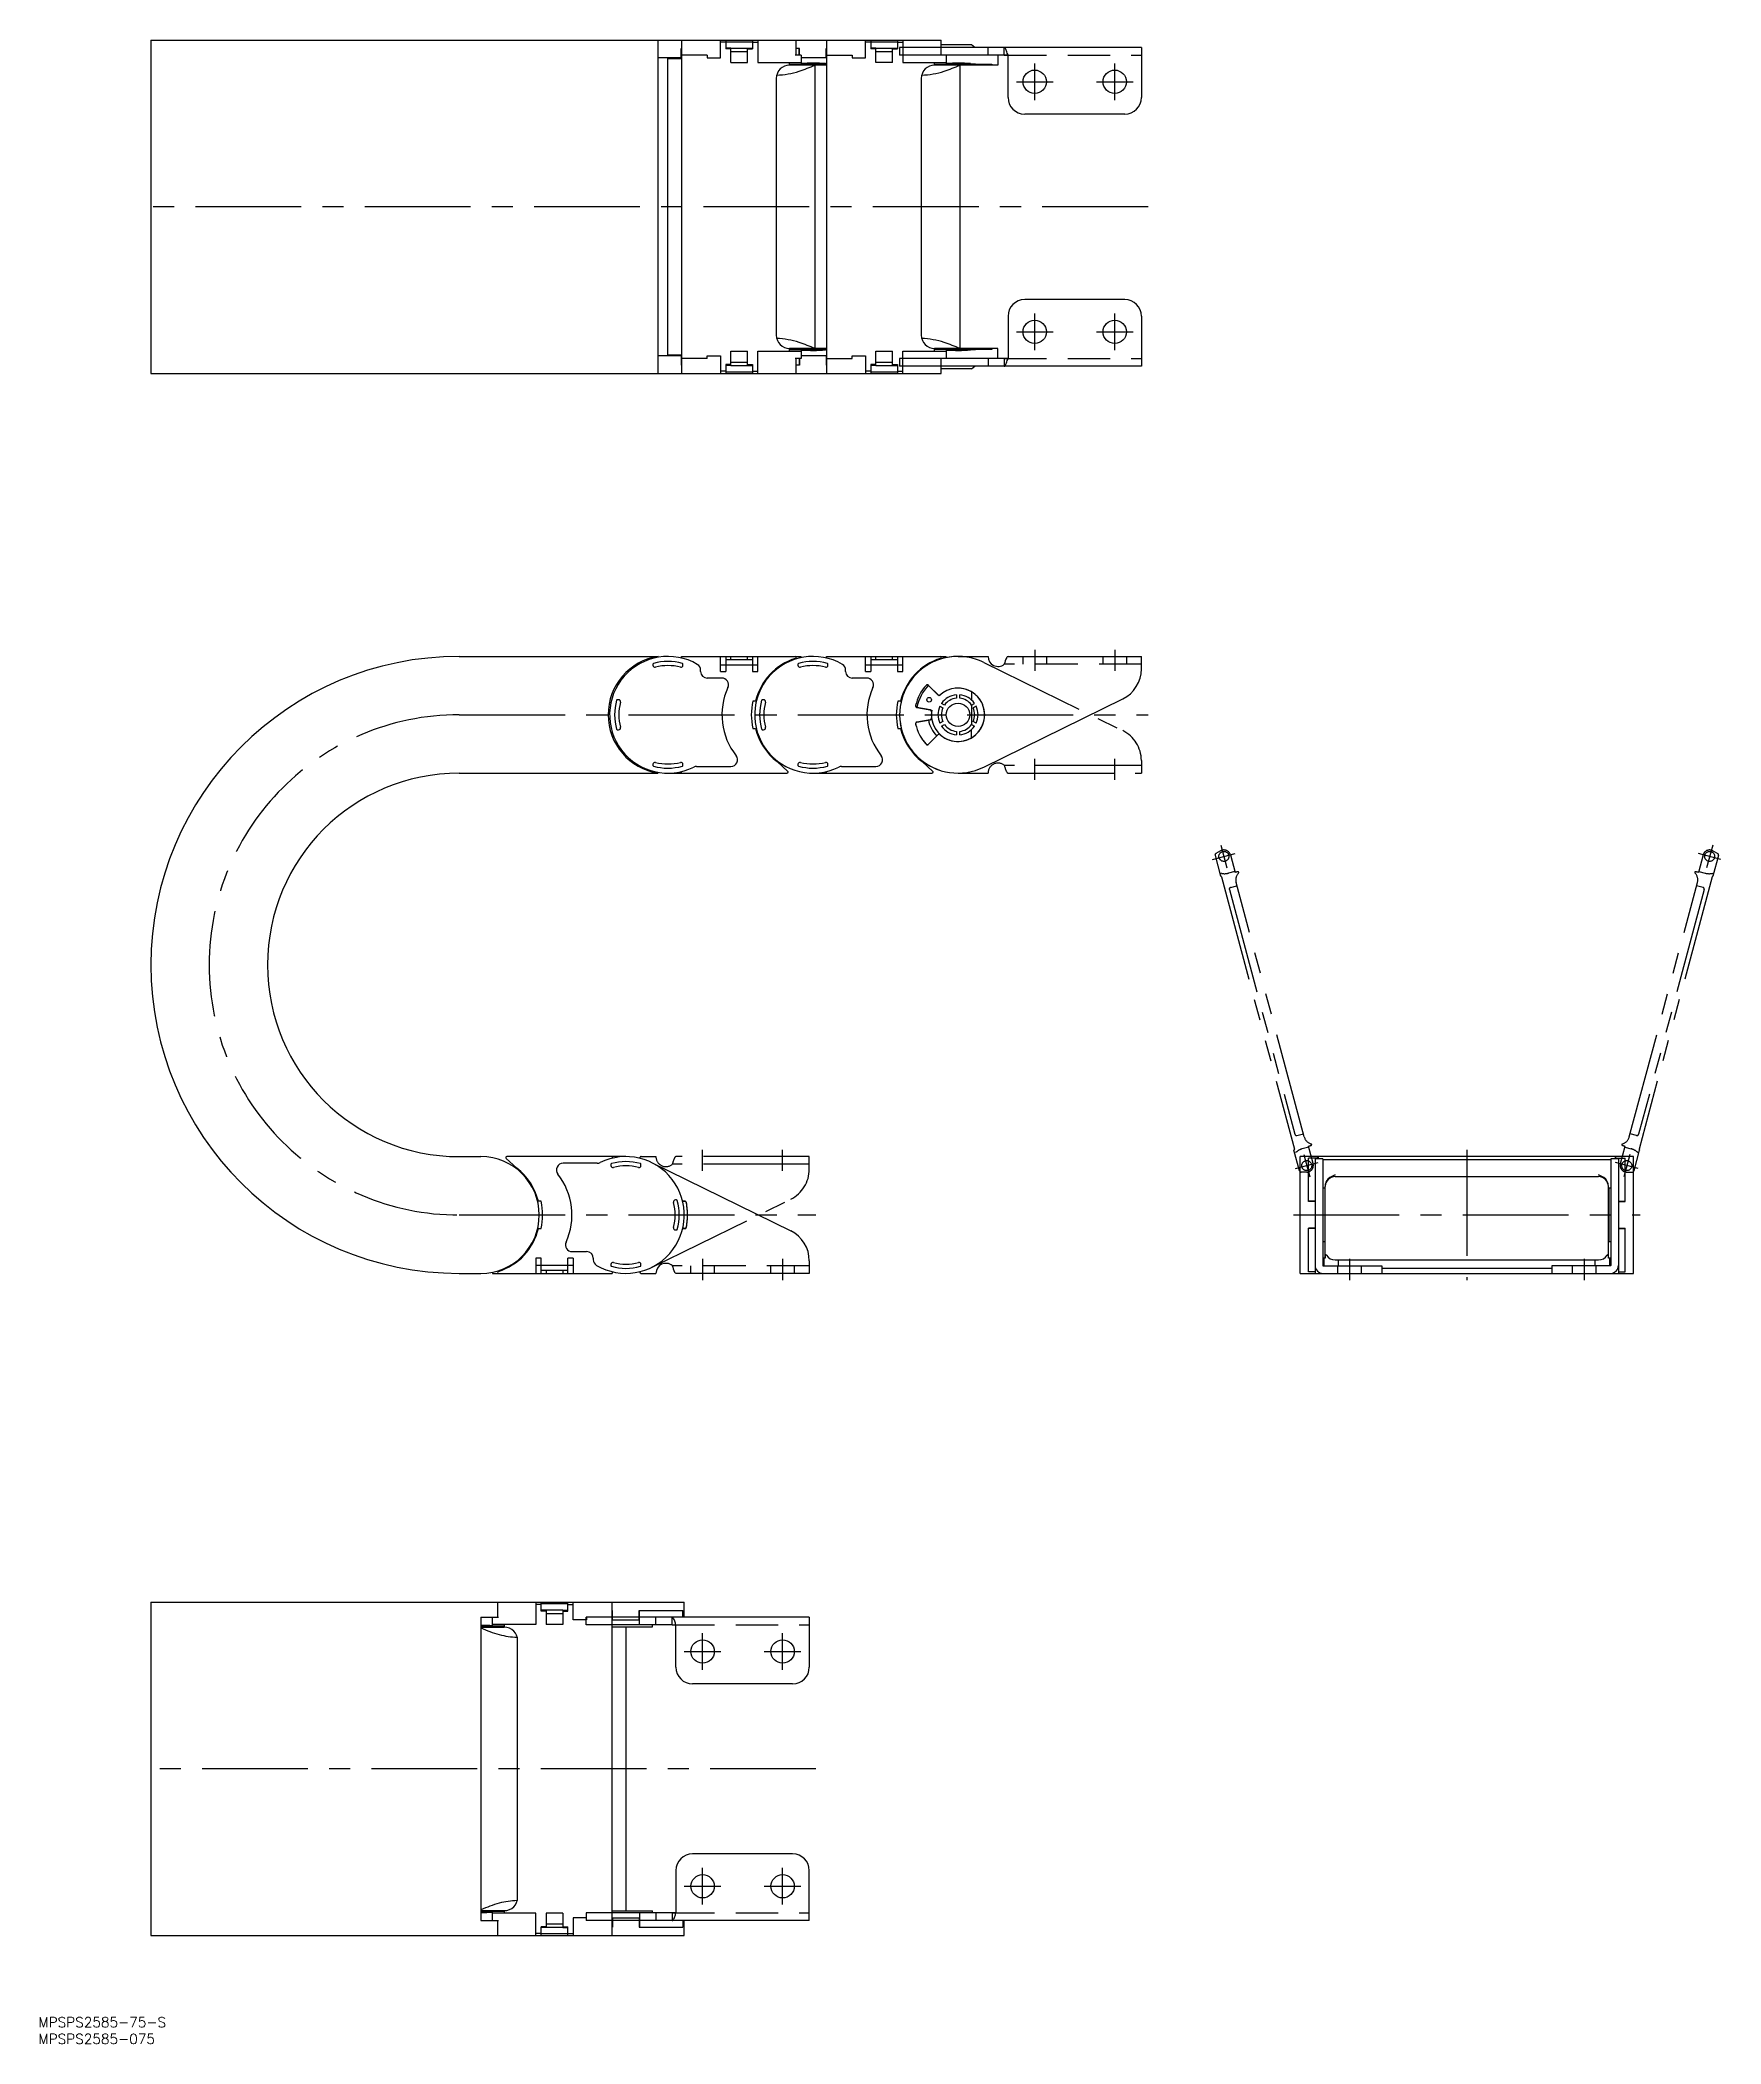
# Model space of a CAD drawing. Extents: x -176 to 328, y -249 to 352.
import ezdxf

# ---------------------------------------------------------------- set-up
doc = ezdxf.new("R2010")
doc.units = 0
for name, pattern in [('CENTER', [50.8, 31.75, -6.35, 6.35, -6.35]), ('DASHED', [19.05, 12.7, -6.35]), ('PHANTOM', [63.5, 31.75, -6.35, 6.35, -6.35, 6.35, -6.35])]:
    doc.linetypes.add(name, pattern=pattern)
doc.layers.get('0').update_dxf_attribs({"linetype": 'CONTINUOUS'})
doc.layers.add('CENTER', color=1, linetype='CENTER')
doc.styles.get("Standard").update_dxf_attribs({"font": 'txt.shx', "height": 3, "bigfont": 'bigfont.shx'})

msp = doc.modelspace()

# ---------------------------------------------------------------- linework, layer by layer
at = {"color": 7, "linetype": 'CONTINUOUS'}
for p, q in [((-142.52, 352.33), (94.59, 352.33)), ((-142.52, 352.33), (-142.52, 252.33)), ((9.7, 252.33), (9.7, 352.33)), ((16.7, 349.83), (16.6, 349.83)), ((16.6, 347.03), (16.6, 349.83)), ((16.7, 352.33), (16.7, 252.33)), ((28.4, 347.03), (28.4, 352.33)), ((30, 351.66), (28.4, 351.66)), ((30, 352.33), (30, 349.66)), ((30, 351.83), (38, 351.83)), ((31.5, 349.94), (30, 349.94)), ((31.5, 349.66), (30, 349.66)), ((31.5, 345.63), (31.5, 349.94)), ((31.5, 349.93), (36.5, 349.93)), ((31.5, 348.88), (36.5, 348.88)), ((36.5, 345.63), (36.5, 349.94)), ((36.5, 349.94), (38, 349.94)), ((36.5, 349.66), (38, 349.66)), ((38, 352.33), (38, 349.66)), ((38, 351.66), (39.6, 351.66)), ((39.6, 352.33), (39.6, 345.63)), ((51.09, 347.83), (51.09, 352.33)), ((52.1, 349.83), (51.1, 349.83)), ((52, 347.83), (52, 349.83)), ((52.1, 347.83), (52.1, 349.83)), ((60.2, 349.83), (60.1, 349.83)), ((60.1, 347.03), (60.1, 349.83)), ((60.2, 352.33), (60.2, 252.33)), ((71.9, 347.03), (71.9, 352.33)), ((73.5, 351.66), (71.9, 351.66)), ((73.5, 352.33), (73.5, 349.66)), ((73.5, 351.83), (81.5, 351.83)), ((75, 349.94), (73.5, 349.94)), ((75, 349.66), (73.5, 349.66)), ((75, 345.63), (75, 349.94)), ((75, 349.93), (80, 349.93)), ((75, 348.88), (80, 348.88)), ((80, 345.63), (80, 349.94)), ((80, 349.94), (81.5, 349.94)), ((80, 349.66), (81.5, 349.66)), ((81.5, 352.33), (81.5, 349.66)), ((81.5, 351.66), (83.1, 351.66)), ((154.6, 350.13), (82.1, 350.13)), ((82.1, 350.13), (82.1, 347.83)), ((83.1, 352.33), (83.1, 345.63)), ((94.59, 347.83), (94.59, 352.33)), ((103.6, 350.93), (94.6, 350.93)), ((104.63, 350.13), (103.6, 350.93)), ((108.6, 347.83), (108.6, 350.13)), ((113.46, 347.83), (113.46, 350.13)), ((154.6, 350.13), (154.6, 335.13)), ((16.6, 347.03), (9.7, 347.03)), ((12.6, 257.83), (12.6, 346.83)), ((12.6, 346.83), (16.7, 346.83)), ((24.4, 347.83), (16.6, 347.83)), ((24.4, 347.83), (24.4, 347.03)), ((24.4, 347.03), (28.4, 347.03)), ((31.5, 345.63), (36.5, 345.63)), ((39.6, 345.63), (52.6, 345.63)), ((49.1, 344.83), (49.1, 345.63)), ((49.1, 345.13), (60.2, 345.13)), ((60.2, 344.83), (49.1, 344.83)), ((52.6, 347.83), (50.79, 347.83)), ((52.6, 347.83), (52.6, 345.27)), ((60.1, 347.03), (52.6, 347.03)), ((56.76, 259.83), (56.76, 344.83)), ((60.1, 347.83), (67.9, 347.83)), ((67.9, 347.83), (67.9, 347.03)), ((67.9, 347.03), (71.9, 347.03)), ((80, 345.63), (75, 345.63)), ((113.46, 347.83), (82.1, 347.83)), ((83.1, 345.63), (96.1, 345.63)), ((92.6, 344.83), (92.6, 345.63)), ((92.6, 345.13), (109.76, 345.13)), ((111.5, 344.83), (92.6, 344.83)), ((96.1, 347.83), (96.1, 345.27)), ((100.26, 259.83), (100.26, 344.83)), ((109.76, 345.13), (109.76, 344.83)), ((111.5, 347.83), (111.5, 344.83)), ((114.6, 347.78), (113.46, 347.83)), ((114.6, 335.13), (114.6, 347.78)), ((45.1, 340.83), (45.1, 263.83)), ((88.6, 340.83), (88.6, 263.83)), ((149.6, 330.13), (119.6, 330.13)), ((149.6, 274.53), (119.6, 274.53)), ((114.6, 269.53), (114.6, 256.88)), ((154.6, 269.53), (154.6, 254.53)), ((31.5, 259.03), (36.5, 259.03)), ((31.5, 254.72), (31.5, 259.03)), ((36.5, 254.72), (36.5, 259.03)), ((39.6, 259.03), (52.6, 259.03)), ((39.6, 252.33), (39.6, 259.03)), ((60.2, 259.83), (49.1, 259.83)), ((49.1, 259.03), (49.1, 259.83)), ((49.1, 259.53), (60.2, 259.53)), ((52.6, 259.39), (52.6, 256.83)), ((75, 259.03), (80, 259.03)), ((75, 254.72), (75, 259.03)), ((80, 254.72), (80, 259.03)), ((83.1, 259.03), (96.1, 259.03)), ((83.1, 252.33), (83.1, 259.03)), ((111.5, 259.83), (92.6, 259.83)), ((92.6, 259.03), (92.6, 259.83)), ((109.76, 259.53), (92.6, 259.53)), ((96.1, 259.39), (96.1, 256.83)), ((109.76, 259.83), (109.76, 259.53)), ((111.5, 256.83), (111.5, 259.83)), ((16.6, 257.63), (9.7, 257.63)), ((16.7, 257.83), (12.6, 257.83)), ((16.6, 257.63), (16.6, 254.83)), ((24.4, 256.83), (16.6, 256.83)), ((16.7, 254.83), (16.6, 254.83)), ((24.4, 257.63), (28.4, 257.63)), ((24.4, 256.83), (24.4, 257.63)), ((28.4, 257.63), (28.4, 252.33)), ((30, 253), (28.4, 253)), ((30, 255), (30, 252.33)), ((31.5, 255), (30, 255)), ((31.5, 254.72), (30, 254.72)), ((30, 252.83), (38, 252.83)), ((31.5, 255.78), (36.5, 255.78)), ((31.5, 254.73), (36.5, 254.73)), ((36.5, 255), (38, 255)), ((36.5, 254.72), (38, 254.72)), ((38, 255), (38, 252.33)), ((38, 253), (39.6, 253)), ((52.6, 256.83), (50.79, 256.83)), ((51.09, 252.33), (51.09, 256.83)), ((52.1, 254.83), (51.1, 254.83)), ((52, 256.83), (52, 254.83)), ((52.1, 256.83), (52.1, 254.83)), ((60.1, 257.63), (52.6, 257.63)), ((60.1, 257.63), (60.1, 254.83)), ((60.1, 256.83), (67.9, 256.83)), ((60.2, 254.83), (60.1, 254.83)), ((67.9, 257.63), (71.9, 257.63)), ((67.9, 256.83), (67.9, 257.63)), ((71.9, 257.63), (71.9, 252.33)), ((73.5, 253), (71.9, 253)), ((73.5, 255), (73.5, 252.33)), ((75, 255), (73.5, 255)), ((75, 254.72), (73.5, 254.72)), ((73.5, 252.83), (81.5, 252.83)), ((75, 255.78), (80, 255.78)), ((75, 254.73), (80, 254.73)), ((80, 255), (81.5, 255)), ((80, 254.72), (81.5, 254.72)), ((81.5, 255), (81.5, 252.33)), ((81.5, 253), (83.1, 253)), ((113.46, 256.83), (82.1, 256.83)), ((82.1, 256.83), (82.1, 254.53)), ((154.6, 254.53), (82.1, 254.53)), ((94.59, 252.33), (94.59, 256.83)), ((103.6, 253.73), (94.6, 253.73)), ((103.6, 253.73), (104.63, 254.53)), ((108.6, 256.83), (108.6, 254.53)), ((114.6, 256.88), (113.46, 256.83)), ((113.46, 256.83), (113.46, 254.53)), ((-142.52, 252.33), (94.59, 252.33)), ((-50.02, 167.5), (9.7, 167.5)), ((8.1, 165.2), (8.1, 164.85)), ((16.7, 167.5), (52.6, 167.5)), ((16.7, 167.01), (16.7, 167.5)), ((17.1, 164.85), (17.1, 165.2)), ((22.4, 163), (22.4, 163.39)), ((28.4, 163), (28.4, 167.5)), ((28.4, 165), (39.6, 165)), ((28.4, 163), (30, 163)), ((30, 167.5), (30, 163)), ((38, 166.5), (30, 166.5)), ((31.5, 166.5), (31.5, 167.5)), ((36.5, 166.5), (36.5, 167.5)), ((38, 167.5), (38, 163)), ((38, 163), (39.6, 163)), ((39.6, 163), (39.6, 167.5)), ((51.6, 165.2), (51.6, 164.85)), ((52.6, 167.15), (52.6, 167.5)), ((60.2, 167.5), (96.1, 167.5)), ((60.2, 167.01), (60.2, 167.5)), ((60.6, 164.85), (60.6, 165.2)), ((65.9, 163), (65.9, 163.39)), ((71.9, 163), (71.9, 167.5)), ((71.9, 165), (83.1, 165)), ((71.9, 163), (73.5, 163)), ((73.5, 167.5), (73.5, 163)), ((81.5, 166.5), (73.5, 166.5)), ((75, 166.5), (75, 167.5)), ((80, 166.5), (80, 167.5)), ((81.5, 167.5), (81.5, 163)), ((81.5, 163), (83.1, 163)), ((83.1, 163), (83.1, 167.5)), ((96.1, 167.15), (96.1, 167.5)), ((99.6, 167.5), (108.6, 167.5)), ((114.6, 167.5), (154.6, 167.5)), ((154.6, 163.73), (154.6, 167.5)), ((28.74, 161), (24.4, 161)), ((72.24, 161), (67.9, 161)), ((93.94, 155.66), (90.77, 158.83)), ((103.6, 156.93), (103.6, 154.47)), ((-2.25, 154.5), (-2.6, 154.5)), ((38.88, 154.1), (38.06, 154.1)), ((41.25, 154.5), (40.9, 154.5)), ((82.38, 154.1), (81.56, 154.1)), ((87.3, 152.17), (91.72, 151.39)), ((94.17, 152.56), (95.04, 152.05)), ((95.54, 152.92), (94.67, 153.42)), ((99.1, 155.98), (99.1, 154.97)), ((100.1, 154.97), (100.1, 155.98)), ((103.6, 153), (103.6, 147)), ((103.66, 152.92), (104.53, 153.42)), ((105.03, 152.56), (104.16, 152.05)), ((107.31, 134.29), (149.01, 154.75)), ((-2.6, 145.5), (-2.25, 145.5)), ((38.06, 145.9), (38.88, 145.9)), ((40.9, 145.5), (41.25, 145.5)), ((81.56, 145.9), (82.38, 145.9)), ((91.24, 148.53), (87.3, 147.83)), ((95.04, 147.95), (94.17, 147.44)), ((94.67, 146.58), (95.54, 147.08)), ((99.1, 145.03), (99.1, 144.02)), ((100.1, 144.02), (100.1, 145.03)), ((103.6, 143.07), (103.6, 145.53)), ((103.66, 147.08), (104.53, 146.58)), ((105.03, 147.44), (104.16, 147.95)), ((90.77, 141.17), (93.6, 144)), ((-50.02, 132.5), (9.7, 132.5)), ((8.1, 135.15), (8.1, 134.8)), ((12.6, 132.5), (48.33, 132.5)), ((16.7, 132.5), (16.7, 132.99)), ((17.1, 134.8), (17.1, 135.15)), ((21.2, 134.5), (31.48, 134.5)), ((44.2, 136.9), (44.2, 136.95)), ((48.53, 133.02), (45.34, 135.95)), ((51.6, 135.15), (51.6, 134.8)), ((56.1, 132.5), (91.83, 132.5)), ((60.2, 132.5), (60.2, 132.99)), ((60.6, 134.8), (60.6, 135.15)), ((64.7, 134.5), (74.98, 134.5)), ((87.7, 136.9), (87.7, 136.95)), ((92.03, 133.02), (88.84, 135.95)), ((-50.02, 17.5), (-43.5, 17.5)), ((-35.93, 16.98), (-32.74, 14.05)), ((0, 17.5), (-35.73, 17.5)), ((-31.6, 13.1), (-31.6, 13.05)), ((-8.6, 15.5), (-18.88, 15.5)), ((-4.5, 15.2), (-4.5, 14.85)), ((-4.1, 17.5), (-4.1, 17.01)), ((4.5, 14.85), (4.5, 15.2)), ((7.71, 15.71), (49.41, -4.75)), ((302.21, 17.5), (202.21, 17.5)), ((202.21, -17.5), (202.21, 17.5)), ((204.71, 4), (204.71, 17.04)), ((207.51, 17.04), (204.71, 17.04)), ((206.71, 17.01), (204.71, 17.01)), ((206.71, 17.01), (206.71, -17.5)), ((209.01, 16.87), (206.71, 16.87)), ((207.51, 16.87), (207.51, 17.5)), ((207.71, 16.87), (207.71, 17.5)), ((209.01, 16.87), (209.01, -15.15)), ((209.01, 16.6), (295.41, 16.6)), ((295.41, 16.87), (295.41, -15.15)), ((297.71, 16.87), (295.41, 16.87)), ((296.71, 17.5), (296.71, 16.87)), ((296.91, 16.87), (296.91, 17.5)), ((296.91, 17.04), (299.71, 17.04)), ((297.71, 17.01), (297.71, -17.5)), ((297.71, 17.01), (299.71, 17.01)), ((299.71, 4), (299.71, 17.04)), ((302.21, -17.5), (302.21, 17.5)), ((209.61, 8), (209.01, 8)), ((209.61, 8), (209.61, -8)), ((209.71, -13), (209.71, 8.5)), ((212.71, 11.5), (291.71, 11.5)), ((294.71, -13), (294.71, 8.5)), ((294.81, 8), (294.81, -8)), ((295.41, 8), (294.81, 8)), ((-25.46, 4.1), (-26.28, 4.1)), ((15.2, 4.5), (14.85, 4.5)), ((17.01, 4.1), (17.64, 4.1)), ((206.71, 4.1), (204.71, 4.1)), ((206.71, 4), (204.71, 4)), ((297.71, 4.1), (299.71, 4.1)), ((297.71, 4), (299.71, 4)), ((-26.28, -4.1), (-25.46, -4.1)), ((14.85, -4.5), (15.2, -4.5)), ((17.64, -4.1), (17.01, -4.1)), ((204.71, -17.04), (204.71, -4)), ((206.71, -4), (204.71, -4)), ((206.71, -4.1), (204.71, -4.1)), ((297.71, -4), (299.71, -4)), ((297.71, -4.1), (299.71, -4.1)), ((299.71, -17.04), (299.71, -4)), ((-16.14, -11), (-11.8, -11)), ((209.01, -8), (209.61, -8)), ((294.81, -8), (295.41, -8)), ((-50.02, -17.5), (-43.5, -17.5)), ((-40, -17.15), (-40, -17.5)), ((-40, -17.5), (-4.1, -17.5)), ((-27, -13), (-27, -17.5)), ((-25.4, -13), (-27, -13)), ((-27, -15), (-15.8, -15)), ((-25.4, -17.5), (-25.4, -13)), ((-25.4, -16.5), (-17.4, -16.5)), ((-23.9, -16.5), (-23.9, -17.5)), ((-18.9, -16.5), (-18.9, -17.5)), ((-15.8, -13), (-17.4, -13)), ((-17.4, -17.5), (-17.4, -13)), ((-15.8, -13), (-15.8, -17.5)), ((-9.8, -13), (-9.8, -13.39)), ((-4.5, -14.85), (-4.5, -15.2)), ((-4.1, -17.01), (-4.1, -17.5)), ((4.5, -15.2), (4.5, -14.85)), ((4.6, -17.5), (9, -17.5)), ((55, -17.5), (15, -17.5)), ((55, -13.73), (55, -17.5)), ((202.21, -17.5), (302.21, -17.5)), ((206.71, -17.01), (204.71, -17.01)), ((206.71, -17.04), (204.71, -17.04)), ((209.73, -13), (209.01, -13)), ((209.06, -15.2), (226.71, -15.2)), ((209.41, -15.2), (209.41, -13)), ((212.71, -13.5), (291.71, -13.5)), ((213.71, -15.2), (213.71, -13.5)), ((226.71, -15.2), (226.71, -17.5)), ((277.71, -16.09), (226.71, -16.09)), ((295.36, -15.2), (277.71, -15.2)), ((277.71, -15.2), (277.71, -17.5)), ((290.71, -15.2), (290.71, -13.5)), ((295.41, -13), (294.69, -13)), ((295.01, -13), (295.01, -15.2)), ((297.71, -17.01), (299.71, -17.01)), ((297.71, -17.04), (299.71, -17.04)), ((-142.52, -116.11), (17.5, -116.11)), ((-142.52, -116.11), (-142.52, -216.11)), ((-38.49, -116.11), (-38.49, -120.61)), ((-27, -116.11), (-27, -122.81)), ((-25.4, -116.78), (-27, -116.78)), ((-25.4, -118.78), (-25.4, -116.11)), ((-17.4, -116.61), (-25.4, -116.61)), ((-23.9, -118.5), (-25.4, -118.5)), ((-23.9, -118.78), (-25.4, -118.78)), ((-23.9, -118.5), (-23.9, -122.81)), ((-18.9, -118.51), (-23.9, -118.51)), ((-18.9, -119.56), (-23.9, -119.56)), ((-18.9, -118.5), (-18.9, -122.81)), ((-18.9, -118.5), (-17.4, -118.5)), ((-18.9, -118.78), (-17.4, -118.78)), ((-17.4, -118.78), (-17.4, -116.11)), ((-17.4, -116.78), (-15.8, -116.78)), ((-15.8, -121.41), (-15.8, -116.11)), ((-4.1, -216.11), (-4.1, -116.11)), ((-4.1, -118.61), (-4, -118.61)), ((-4, -121.41), (-4, -118.61)), ((4, -118.61), (17.04, -118.61)), ((4, -121.41), (4, -118.61)), ((4.1, -122.91), (4.1, -118.61)), ((17.01, -120.61), (17.01, -118.61)), ((17.04, -120.61), (17.04, -118.61)), ((17.5, -120.61), (17.5, -116.11)), ((-43.5, -120.61), (-43.5, -211.61)), ((-43.5, -120.61), (-38.19, -120.61)), ((-36.5, -123.31), (-43.5, -123.31)), ((-43.5, -123.61), (-36.5, -123.61)), ((-40, -123.16), (-40, -120.61)), ((-27, -122.81), (-40, -122.81)), ((-36.5, -122.81), (-36.5, -123.61)), ((-18.9, -122.81), (-23.9, -122.81)), ((-11.8, -121.41), (-15.8, -121.41)), ((55, -120.61), (-11.9, -120.61)), ((-11.9, -122.91), (-11.9, -120.61)), ((13.86, -122.91), (-11.9, -122.91)), ((-11.8, -120.61), (-11.8, -121.41)), ((-4.1, -123.51), (8, -123.51)), ((-4, -121.41), (4, -121.41)), ((0, -123.51), (0, -208.71)), ((8, -123.51), (8, -122.91)), ((9, -122.91), (9, -120.61)), ((13.86, -122.91), (13.86, -120.61)), ((15, -122.96), (13.86, -122.91)), ((15, -135.61), (15, -122.96)), ((55, -120.61), (55, -135.61)), ((-32.5, -204.61), (-32.5, -127.61)), ((50, -140.61), (20, -140.61)), ((50, -191.61), (20, -191.61)), ((15, -196.61), (15, -209.26)), ((55, -211.61), (55, -196.61)), ((-43.5, -208.61), (-36.5, -208.61)), ((-36.5, -208.91), (-43.5, -208.91)), ((-40, -211.61), (-40, -209.05)), ((-27, -209.41), (-40, -209.41)), ((-36.5, -208.61), (-36.5, -209.41)), ((-27, -216.11), (-27, -209.41)), ((-23.9, -209.41), (-23.9, -213.72)), ((-18.9, -209.41), (-23.9, -209.41)), ((-18.9, -209.41), (-18.9, -213.72)), ((13.86, -209.31), (-11.9, -209.31)), ((-11.9, -209.31), (-11.9, -211.61)), ((-4.1, -208.71), (8, -208.71)), ((4.1, -209.31), (4.1, -213.61)), ((8, -209.31), (8, -208.71)), ((9, -209.31), (9, -211.61)), ((15, -209.26), (13.86, -209.31)), ((13.86, -209.31), (13.86, -211.61)), ((-142.52, -216.11), (17.5, -216.11)), ((-43.5, -211.61), (-38.19, -211.61)), ((-38.49, -211.61), (-38.49, -216.11)), ((-25.4, -215.44), (-27, -215.44)), ((-23.9, -213.44), (-25.4, -213.44)), ((-25.4, -216.11), (-25.4, -213.44)), ((-23.9, -213.72), (-25.4, -213.72)), ((-17.4, -215.61), (-25.4, -215.61)), ((-18.9, -212.65), (-23.9, -212.65)), ((-18.9, -213.71), (-23.9, -213.71)), ((-18.9, -213.44), (-17.4, -213.44)), ((-18.9, -213.72), (-17.4, -213.72)), ((-17.4, -216.11), (-17.4, -213.44)), ((-17.4, -215.44), (-15.8, -215.44)), ((-11.8, -210.81), (-15.8, -210.81)), ((-15.8, -210.81), (-15.8, -216.11)), ((55, -211.61), (-11.9, -211.61)), ((-11.8, -211.61), (-11.8, -210.81)), ((-4.1, -213.61), (-4, -213.61)), ((-4, -210.81), (4, -210.81)), ((-4, -210.81), (-4, -213.61)), ((4, -210.81), (4, -213.61)), ((4, -213.61), (17.04, -213.61)), ((17.01, -211.61), (17.01, -213.61)), ((17.04, -211.61), (17.04, -213.61)), ((17.5, -216.11), (17.5, -211.61))]:
    msp.add_line(p, q, dxfattribs=at)
at = {"color": 3, "linetype": 'DASHED'}
for p, q in [((113.46, 347.83), (154.6, 347.83)), ((113.46, 256.83), (154.6, 256.83)), ((154.6, 165.2), (113.48, 165.2)), ((119.1, 165.2), (119.1, 167.5)), ((126.1, 167.5), (126.1, 165.2)), ((143.1, 165.2), (143.1, 167.5)), ((150.1, 167.5), (150.1, 165.2)), ((55, -15.2), (13.88, -15.2)), ((19.5, -17.5), (19.5, -15.2)), ((26.5, -15.2), (26.5, -17.5)), ((43.5, -17.5), (43.5, -15.2)), ((50.5, -15.2), (50.5, -17.5)), ((213.51, -17.5), (213.51, -15.2)), ((220.51, -15.2), (220.51, -17.5)), ((283.91, -17.5), (283.91, -15.2)), ((290.91, -15.2), (290.91, -17.5)), ((13.86, -122.91), (55, -122.91)), ((13.86, -209.31), (55, -209.31))]:
    msp.add_line(p, q, dxfattribs=at)
at = {"color": 3, "linetype": 'PHANTOM'}
for p, q in [((107.31, 165.71), (149.01, 145.25)), ((90.77, 158.83), (93.6, 156)), ((91.24, 151.47), (87.3, 152.17)), ((87.3, 147.83), (91.24, 148.53)), ((93.6, 144), (90.77, 141.17)), ((99.6, 132.5), (108.6, 132.5)), ((154.6, 134.8), (113.48, 134.8)), ((114.6, 132.5), (154.6, 132.5)), ((122.6, 130.5), (122.6, 136.8)), ((146.6, 130.5), (146.6, 136.8)), ((154.6, 136.27), (154.6, 132.5)), ((175.97, 106.62), (182.73, 108.43)), ((178.38, 109.19), (176.94, 108.36)), ((178.44, 110.91), (180.26, 104.14)), ((328.45, 106.62), (321.69, 108.43)), ((325.98, 110.91), (324.16, 104.14)), ((326.04, 109.19), (327.48, 108.36)), ((176.7, 107.8), (178.37, 101.57)), ((178.59, 102.46), (178.17, 102.34)), ((182.64, 103.02), (180.71, 102.51)), ((181.31, 107.98), (182.72, 102.73)), ((323.11, 107.98), (321.7, 102.73)), ((321.78, 103.02), (323.71, 102.51)), ((325.83, 102.46), (326.26, 102.34)), ((327.72, 107.8), (326.05, 101.57)), ((178.62, 101.43), (200.51, 19.71)), ((180.99, 97.61), (200.66, 24.2)), ((181.34, 98.22), (183.27, 98.74)), ((203.46, 23.4), (183.01, 99.71)), ((300.96, 23.4), (321.41, 99.71)), ((323.44, 97.61), (303.76, 24.2)), ((325.8, 101.43), (303.91, 19.71)), ((323.08, 98.22), (321.15, 98.74)), ((201.27, 23.85), (203.2, 24.36)), ((303.15, 23.85), (301.22, 24.36)), ((23, 13.2), (23, 19.5)), ((47, 13.2), (47, 19.5)), ((202.04, 13.24), (200.37, 19.46)), ((201, 18.81), (200.58, 18.69)), ((204.8, 20.34), (202.87, 19.82)), ((203.3, 18.18), (205.12, 11.42)), ((206.12, 15.39), (204.72, 20.63)), ((298.3, 15.39), (299.7, 20.63)), ((301.12, 18.18), (299.3, 11.42)), ((299.62, 20.34), (301.56, 19.82)), ((302.38, 13.24), (304.05, 19.46)), ((303.42, 18.81), (303.84, 18.69)), ((4.6, 17.5), (9, 17.5)), ((55, 15.2), (13.88, 15.2)), ((55, 17.5), (15, 17.5)), ((55, 13.73), (55, 17.5)), ((200.83, 13.89), (207.59, 15.71)), ((204.19, 12.87), (202.52, 12.87)), ((303.59, 13.89), (296.83, 15.71)), ((300.23, 12.87), (301.9, 12.87)), ((7.71, -15.71), (49.41, 4.75)), ((17.64, 4.1), (17.01, 4.1)), ((17.01, -4.1), (17.64, -4.1))]:
    msp.add_line(p, q, dxfattribs=at)
at = {"color": 7, "linetype": 'CONTINUOUS'}
for centre, radius in [((122.6, 339.83), 3.5), ((146.6, 339.83), 3.5), ((122.6, 264.83), 3.5), ((146.6, 264.83), 3.5), ((90.95, 154.5), 0.7), ((99.6, 150), 3.5), ((23, -130.91), 3.5), ((47, -130.91), 3.5), ((23, -201.31), 3.5), ((47, -201.31), 3.5)]:
    msp.add_circle(centre, radius, dxfattribs=at)
at = {"color": 3, "linetype": 'PHANTOM'}
for centre in [(179.35, 107.53), (325.07, 107.53), (204.21, 14.8), (300.21, 14.8)]:
    msp.add_circle(centre, 1.5, dxfattribs=at)
at = {"color": 7, "linetype": 'CONTINUOUS'}
for centre, radius, start, end in [((113.42, 349.74), 0.394, 37.73287, 83.86803), ((110.66, 347.92), 3.7, 18.67443, 33.82805), ((88.67, 340.01), 27.07, 16.68448, 19.6349), ((49.1, 340.83), 4, 90, 180), ((44.56, 365.58), 23.75, 271.61492, 288.1153), ((22.17, 428.63), 90.66, 289.17379, 292.43236), ((56.12, 291.37), 54.02, 86.07743, 93.73492), ((63.98, 407.62), 62.5, 266.17695, 266.53146), ((92.6, 340.83), 4, 90, 180), ((88.06, 365.58), 23.75, 271.61492, 288.1153), ((65.67, 428.63), 90.66, 289.17379, 292.43236), ((99.62, 291.37), 54.02, 86.07743, 93.73492), ((107.48, 407.62), 62.5, 266.17695, 269.07657), ((119.6, 335.13), 5, 180, 270), ((149.6, 335.13), 5, 270, 0), ((119.6, 269.53), 5, 90, 180), ((149.6, 269.53), 5, 0, 90), ((49.1, 263.83), 4, 180, 270), ((44.56, 239.09), 23.75, 71.8847, 88.38508), ((22.17, 176.03), 90.66, 67.56764, 70.82621), ((56.12, 313.29), 54.02, 266.26508, 273.92257), ((63.98, 197.04), 62.5, 93.46854, 93.82305), ((92.6, 263.83), 4, 180, 270), ((88.06, 239.09), 23.75, 71.8847, 88.38508), ((65.67, 176.03), 90.66, 67.56764, 70.82621), ((99.62, 313.29), 54.02, 266.26508, 273.92257), ((107.48, 197.04), 62.5, 90.92343, 93.82305), ((113.42, 254.92), 0.394, 276.13197, 322.26713), ((110.66, 256.74), 3.7, 326.17195, 341.32557), ((88.67, 264.65), 27.07, 340.3651, 343.31552), ((-50.02, 75), 92.5, 90, 270), ((12.35, 150), 17.7, 98.62136, 261.37864), ((12.6, 150), 17.5, 59.78635, 296.17695), ((8.3, 165.2), 0.2, 105.79236, 180), ((8.7, 164.85), 0.6, 180, 284.71858), ((12.6, 150), 16, 74.20764, 105.79236), ((12.6, 150), 14.75, 75.28142, 104.71858), ((16.5, 164.85), 0.6, 255.28142, 0), ((16.9, 165.2), 0.2, 0, 74.20764), ((20.4, 163.39), 2, 0, 59.78635), ((24.4, 163), 2, 180, 270), ((56.1, 150), 17.5, 59.78635, 296.17695), ((56.1, 150), 17.7, 107.14621, 166.60645), ((50.79, 167.2), 0.3, 287.14621, 90), ((51.8, 165.2), 0.2, 105.79236, 180), ((52.2, 164.85), 0.6, 180, 284.71858), ((56.1, 150), 16, 74.20764, 105.79236), ((56.1, 150), 14.75, 75.28142, 104.71858), ((60, 164.85), 0.6, 255.28142, 0), ((60.4, 165.2), 0.2, 0, 74.20764), ((63.9, 163.39), 2, 0, 59.78635), ((67.9, 163), 2, 180, 270), ((99.6, 150), 17.5, 90, 296.14193), ((99.6, 150), 17.7, 107.14621, 166.60645), ((94.29, 167.2), 0.3, 287.14621, 90), ((111.6, 167.5), 3, 180, 308.43321), ((126.46, 161.56), 13.48, 155.35631, 164.55451), ((114.79, 166.86), 0.664, 106.52493, 151.4336), ((144.6, 163.73), 10, 296.14193, 0), ((28.74, 159), 2, 335.61638, 90), ((48.6, 150), 19.8, 155.61638, 218.26256), ((72.24, 159), 2, 335.61638, 90), ((92.1, 150), 19.8, 155.61638, 218.26256), ((99.6, 150), 13, 137.29244, 167.70756), ((99.6, 150), 12.5, 135.00046, 169.99954), ((90.41, 158.48), 0.5, 45, 137.29244), ((99.6, 150), 8, 170, 135), ((12.6, 150), 16, 164.20764, 195.79236), ((-2.6, 154.3), 0.2, 90, 164.20764), ((-2.25, 153.9), 0.6, 345.28142, 90), ((12.6, 150), 14.75, 165.28142, 194.71858), ((56.1, 150), 18.5, 167.1957, 192.8043), ((56.1, 150), 16, 164.20764, 195.79236), ((40.9, 154.3), 0.2, 90, 164.20764), ((41.25, 153.9), 0.6, 345.28142, 90), ((56.1, 150), 14.75, 165.28142, 194.71858), ((99.6, 150), 18.5, 167.1957, 192.8043), ((87.39, 152.66), 0.5, 167.70756, 260), ((91.16, 150.98), 0.5, 353.37229, 80), ((93.95, 156.35), 0.5, 225, 311.62771), ((99.6, 150), 6, 154.78019, 205.21981), ((99.6, 150), 5, 155.73917, 204.26083), ((99.6, 150), 6, 94.78019, 145.21981), ((99.6, 150), 5, 95.73917, 144.26083), ((99.6, 150), 6, 34.78019, 85.21981), ((99.6, 150), 5, 35.73917, 84.26083), ((99.6, 150), 5, 335.73917, 24.26083), ((99.6, 150), 6, 334.78019, 25.21981), ((-2.6, 145.7), 0.2, 195.79236, 270), ((-2.25, 146.1), 0.6, 270, 14.71858), ((56.1, 150), 17.7, 193.39355, 232.54295), ((40.9, 145.7), 0.2, 195.79236, 270), ((41.25, 146.1), 0.6, 270, 14.71858), ((99.6, 150), 17.7, 193.39355, 232.54295), ((87.39, 147.34), 0.5, 100, 192.29244), ((99.6, 150), 13, 192.29244, 222.70756), ((99.6, 150), 9, 190, 225), ((91.16, 149.02), 0.5, 280, 6.62771), ((99.6, 150), 6, 214.78019, 265.21981), ((99.6, 150), 5, 215.73917, 264.26083), ((99.6, 150), 5, 275.73917, 324.26083), ((99.6, 150), 6, 274.78019, 325.21981), ((90.41, 141.52), 0.5, 222.70756, 315), ((93.95, 143.65), 0.5, 48.37229, 135), ((-50.02, 75), 57.5, 90, 270), ((8.7, 135.15), 0.6, 75.28142, 180), ((8.3, 134.8), 0.2, 180, 254.20764), ((12.6, 150), 16, 254.20764, 285.79236), ((12.6, 150), 14.75, 255.28142, 284.71858), ((16.5, 135.15), 0.6, 0, 104.71858), ((16.9, 134.8), 0.2, 285.79236, 0), ((21.2, 132.5), 2, 90, 116.17695), ((31.48, 136.5), 2, 270, 38.26256), ((44.9, 136.95), 0.7, 163.6987, 180), ((48.33, 132.8), 0.3, 270, 47.5), ((52.2, 135.15), 0.6, 75.28142, 180), ((51.8, 134.8), 0.2, 180, 254.20764), ((56.1, 150), 16, 254.20764, 285.79236), ((56.1, 150), 14.75, 255.28142, 284.71858), ((60, 135.15), 0.6, 0, 104.71858), ((60.4, 134.8), 0.2, 285.79236, 0), ((64.7, 132.5), 2, 90, 116.17695), ((74.98, 136.5), 2, 270, 38.26256), ((88.4, 136.95), 0.7, 163.6987, 180), ((91.83, 132.8), 0.3, 270, 47.5), ((-43.5, 0), 17.5, 270, 90), ((-35.73, 17.2), 0.3, 90, 227.5), ((-43.5, 0), 17.7, 13.39355, 52.54295), ((-32.3, 13.05), 0.7, 343.6987, 0), ((-18.88, 13.5), 2, 90, 218.26256), ((-36, 0), 19.8, 335.61638, 38.26256), ((0, 0), 17.5, 239.78635, 116.17695), ((-8.6, 17.5), 2, 270, 296.17695), ((-4.3, 15.2), 0.2, 105.79236, 180), ((-3.9, 14.85), 0.6, 180, 284.71858), ((0, 0), 16, 74.20764, 105.79236), ((0, 0), 14.75, 75.28142, 104.71858), ((3.9, 14.85), 0.6, 255.28142, 0), ((4.3, 15.2), 0.2, 0, 74.20764), ((212.71, 8.5), 3, 90, 180), ((212.96, 8.57), 3.25, 124.35859, 181.27444), ((214.4, 6.37), 5.88, 106.70304, 123.81701), ((290.02, 6.37), 5.88, 56.18299, 73.29696), ((291.71, 8.5), 3, 0, 90), ((291.46, 8.57), 3.25, 358.72556, 55.64141), ((-43.5, 0), 18.5, 347.1957, 12.8043), ((14.85, 3.9), 0.6, 90, 194.71858), ((0, 0), 14.75, 345.28142, 14.71858), ((15.2, 4.3), 0.2, 15.79236, 90), ((0, 0), 16, 344.20764, 15.79236), ((17.64, 3.6), 0.5, 11.53696, 90), ((0, 0), 18.5, 348.46304, 11.53696), ((-43.5, 0), 17.7, 287.14621, 346.60645), ((14.85, -3.9), 0.6, 165.28142, 270), ((15.2, -4.3), 0.2, 270, 344.20764), ((17.64, -3.6), 0.5, 270, 348.46304), ((45, -13.73), 10, 0, 63.85807), ((-16.14, -9), 2, 155.61638, 270), ((-11.8, -13), 2, 0, 90), ((209.96, -12.13), 0.2, 30.60095, 178.17802), ((294.46, -12.13), 0.2, 1.82198, 149.39905), ((-38.19, -17.2), 0.3, 107.14621, 270), ((-7.8, -13.39), 2, 180, 239.78635), ((-3.9, -14.85), 0.6, 75.28142, 180), ((-4.3, -15.2), 0.2, 180, 254.20764), ((0, 0), 16, 254.20764, 285.79236), ((0, 0), 14.75, 255.28142, 284.71858), ((3.9, -14.85), 0.6, 0, 104.71858), ((4.6, -17), 0.5, 181.47796, 270), ((4.3, -15.2), 0.2, 285.79236, 0), ((12, -17.5), 3, 51.56679, 180), ((26.86, -11.56), 13.48, 195.44549, 204.64369), ((15.19, -16.86), 0.664, 208.5664, 253.47507), ((209.06, -15.15), 2.35, 180, 270), ((209.06, -15.15), 0.05, 180, 270), ((300.21, -15), 90.5, 178.17802, 178.73369), ((212.71, -10.5), 3, 210.60095, 270), ((291.71, -10.5), 3, 270, 329.39905), ((204.21, -15), 90.5, 1.26631, 1.82198), ((295.36, -15.15), 2.35, 270, 0), ((295.36, -15.15), 0.05, 270, 0), ((-43.64, -180.87), 57.82, 86.38951, 89.86008), ((-29.54, -94.44), 32.5, 244.5708, 254.92777), ((-32.12, -104.14), 22.48, 254.83601, 268.69601), ((-36.5, -127.61), 4, 0, 90), ((13.82, -121), 0.394, 37.73287, 83.86803), ((10.68, -123.04), 4.14, 17.23968, 33.41998), ((-22.16, -134.24), 38.83, 16.88998, 18.66721), ((20, -135.61), 5, 180, 270), ((50, -135.61), 5, 270, 0), ((20, -196.61), 5, 90, 180), ((50, -196.61), 5, 0, 90), ((-29.54, -237.77), 32.5, 105.07223, 115.4292), ((-43.64, -151.34), 57.82, 270.13992, 273.61049), ((-32.12, -228.08), 22.48, 91.30399, 105.16399), ((-36.5, -204.61), 4, 270, 0), ((-22.16, -197.98), 38.83, 341.33279, 343.11002), ((13.82, -211.22), 0.394, 276.13197, 322.26713), ((10.68, -209.18), 4.14, 326.58002, 342.76032)]:
    msp.add_arc(centre, radius, start, end, dxfattribs=at)
at = {"color": 3, "linetype": 'PHANTOM'}
for centre, radius, start, end in [((99.6, 150), 17.5, 63.85807, 270), ((99.6, 150), 13, 137.29244, 167.70756), ((90.41, 158.48), 0.5, 45, 137.29244), ((99.6, 150), 8, 228.37229, 131.62771), ((87.39, 152.66), 0.5, 167.70756, 260), ((91.16, 150.98), 0.5, 353.37229, 80), ((99.6, 150), 8, 173.37229, 186.62771), ((93.95, 156.35), 0.5, 225, 311.62771), ((87.39, 147.34), 0.5, 100, 192.29244), ((99.6, 150), 13, 192.29244, 222.70756), ((91.16, 149.02), 0.5, 280, 6.62771), ((144.6, 136.27), 10, 360, 63.85807), ((90.41, 141.52), 0.5, 222.70756, 315), ((93.95, 143.65), 0.5, 48.37229, 135), ((111.6, 132.5), 3, 51.56679, 180), ((126.46, 138.44), 13.48, 195.44549, 204.64369), ((114.79, 133.14), 0.664, 208.5664, 253.47507), ((177.19, 107.93), 0.5, 120.019, 194.99548), ((179.38, 107.46), 2, 14.99657, 120.019), ((325.04, 107.46), 2, 59.981, 165.00343), ((327.23, 107.93), 0.5, 345.00452, 59.981), ((179.55, 106.85), 4.5, 257.736, 284.999), ((193.86, 53.44), 50.54, 101.72697, 102.73474), ((185.91, 100.48), 3, 135.51354, 194.99954), ((183.63, 102.73), 0.2, 315.51354, 101.72697), ((320.79, 102.73), 0.2, 78.27303, 224.48646), ((318.51, 100.48), 3, 345.00046, 44.48646), ((310.56, 53.44), 50.54, 77.26526, 78.27303), ((324.88, 106.85), 4.5, 255.001, 282.264), ((178.43, 101.38), 0.2, 14.998, 105.32336), ((181.47, 97.74), 0.5, 105.01634, 195.00134), ((322.95, 97.74), 0.5, 344.99866, 74.98366), ((326, 101.38), 0.2, 74.67664, 165.002), ((201.14, 24.33), 0.5, 195.00134, 284.98124), ((303.28, 24.33), 0.5, 255.01876, 344.99866), ((200.32, 19.66), 0.2, 284.8361, 15.009), ((204.03, 15.48), 4.5, 105.0027, 132.26491), ((206.36, 24.18), 3, 194.99954, 254.53246), ((189.72, 68.89), 50.54, 287.26593, 288.27355), ((205.5, 21.09), 0.2, 288.27355, 74.53246), ((298.92, 21.09), 0.2, 105.46754, 251.72645), ((314.7, 68.89), 50.54, 251.72645, 252.73407), ((298.06, 24.18), 3, 285.46754, 345.00046), ((300.39, 15.48), 4.5, 47.73509, 74.9973), ((304.1, 19.66), 0.2, 164.991, 255.1639), ((4.6, 17), 0.5, 90, 178.52204), ((12, 17.5), 3, 180, 308.43321), ((26.86, 11.56), 13.48, 155.35631, 164.55451), ((15.19, 16.86), 0.664, 106.52493, 151.4336), ((45, 13.73), 10, 296.14193, 0), ((202.52, 13.37), 0.5, 195.00412, 270), ((204.19, 14.87), 2, 270, 14.9891), ((300.23, 14.87), 2, 165.0109, 270), ((301.9, 13.37), 0.5, 270, 344.99588), ((17.64, 3.6), 0.5, 11.53696, 90), ((0, 0), 18.5, 348.46304, 11.53696), ((17.64, -3.6), 0.5, 270, 348.46304)]:
    msp.add_arc(centre, radius, start, end, dxfattribs=at)
at = {"layer": 'CENTER', "color": 1, "linetype": 'CENTER'}
for p, q in [((122.6, 334.33), (122.6, 345.33)), ((146.6, 334.33), (146.6, 345.33)), ((117.1, 339.83), (128.1, 339.83)), ((141.1, 339.83), (152.1, 339.83)), ((156.6, 302.33), (-144.52, 302.33)), ((117.1, 264.83), (128.1, 264.83)), ((122.6, 259.33), (122.6, 270.33)), ((141.1, 264.83), (152.1, 264.83)), ((146.6, 259.33), (146.6, 270.33)), ((122.6, 169.5), (122.6, 163.2)), ((146.6, 169.5), (146.6, 163.2)), ((-50.02, 150), (156.6, 150)), ((252.21, 19.5), (252.21, -19.5)), ((-50.02, 0), (57, 0)), ((200.21, 0), (304.21, 0)), ((23, -13.2), (23, -19.5)), ((47, -13.2), (47, -19.5)), ((217.01, -13.2), (217.01, -19.5)), ((287.41, -13.2), (287.41, -19.5)), ((23, -136.41), (23, -125.41)), ((47, -136.41), (47, -125.41)), ((17.5, -130.91), (28.5, -130.91)), ((41.5, -130.91), (52.5, -130.91)), ((57, -166.11), (-144.52, -166.11)), ((23, -206.81), (23, -195.81)), ((47, -206.81), (47, -195.81)), ((17.5, -201.31), (28.5, -201.31)), ((41.5, -201.31), (52.5, -201.31))]:
    msp.add_line(p, q, dxfattribs=at)
msp.add_arc((-50.02, 75), 75, 90, 270, dxfattribs=at)

# ---------------------------------------------------------------- texts
at = {"color": 7, "linetype": 'CONTINUOUS'}
for s, p in [('MPSPS2585-75-S', (-176.26, -243.58)), ('MPSPS2585-075', (-176.26, -248.58))]:
    msp.add_text(s, height=3, dxfattribs=at).set_placement(p)

doc.saveas('drawing.dxf')
